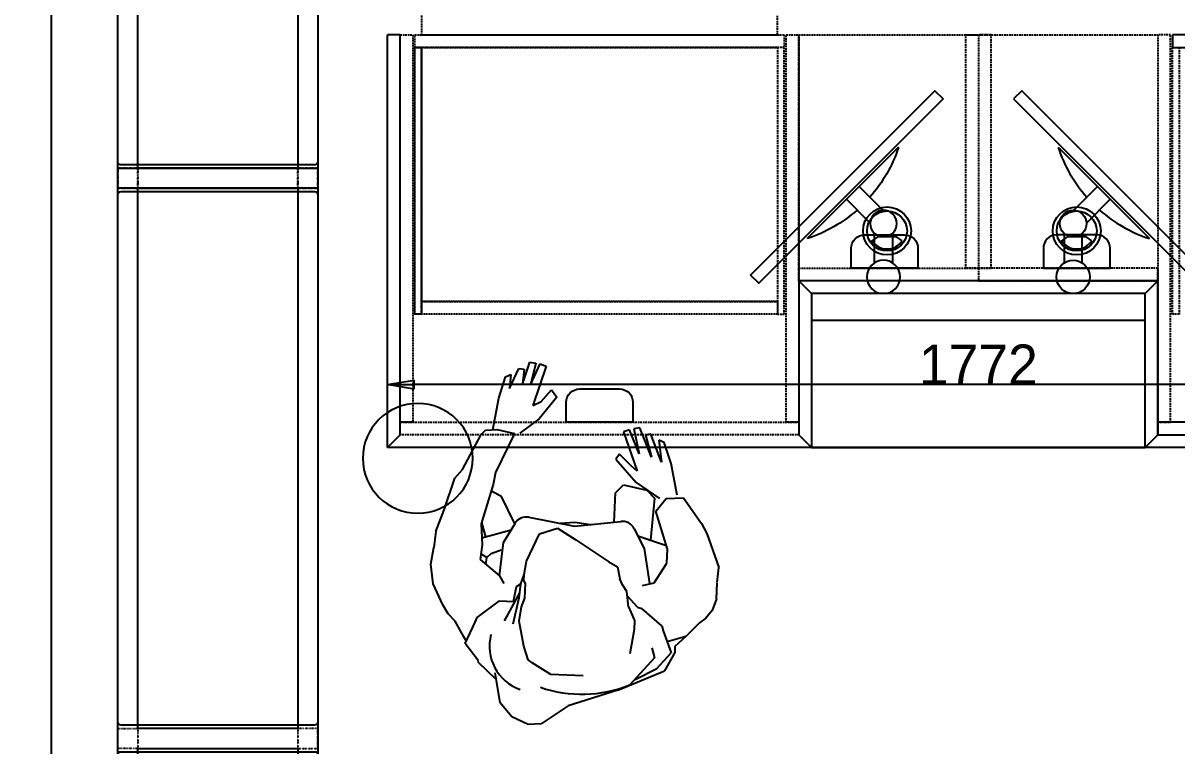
# Model space of a CAD drawing. Header units: inches. Extents: x 216615 to 231886, y -28847 to -680.
# Drawn here: x 226054 to 227784, y -23674 to -22589 of the extents above; entities that cross this region are included whole.
import ezdxf

# ---------------------------------------------------------------- set-up
doc = ezdxf.new("R2010")
doc.units = ezdxf.units.IN
doc.header["$MEASUREMENT"] = 0
doc.linetypes.add('Puntets JB', pattern=[3, 0, -3])
doc.linetypes.add('TRAZOS2', pattern=[0.375, 0.25, -0.125])
for name, color, linetype in [('Clotilde', 8, 'Continuous'), ('Cotas bloques dinámicos PM espacio', 250, 'Continuous'), ('Linea Capa Color 0000 JB', 7, 'Continuous'), ('Linea Capa Color 0008 Gris JB', 8, 'Continuous'), ('Linea Capa Color 0140 Blau Vidre JB', 140, 'Continuous')]:
    doc.layers.add(name, color=color, linetype=linetype)
doc.styles.add('Jordi Ava', font='')
doc.styles.get('Jordi Ava').set_extended_font_data('AvantGarde Md BT')
doc.dimstyles.new('Jordi Ava 2015', dxfattribs={"dimtxt": 60, "dimasz": 40, "dimexe": 20, "dimexo": 20, "dimgap": 0.09, "dimtad": 1, "dimdec": 0, "dimzin": 0, "dimdsep": 46, "dimtxsty": 'Jordi Ava', "dimblk": 'CLOSED', "dimcen": 1.5, "dimclrd": 7, "dimclre": 7, "dimclrt": 256, "dimadec": 0, "dimazin": 0, "dimtfac": 0.05, "dimtdec": 0, "dimtofl": 0, "dimtmove": 0, "dimatfit": 3, "dimldrblk": 'CLOSED', "dimfxl": 90, "dimtolj": 1, "dimtzin": 0, "dimlwd": -1, "dimlwe": -1, "dimarcsym": 0})
doc.dimstyles.new('Jordi Ava Vidre 140 2015', dxfattribs={"dimtxt": 60, "dimasz": 40, "dimexe": 20, "dimexo": 20, "dimgap": 0.09, "dimtad": 1, "dimdec": 0, "dimzin": 0, "dimdsep": 46, "dimtxsty": 'Jordi Ava', "dimblk": 'CLOSED', "dimcen": 1.5, "dimclrd": 7, "dimclre": 7, "dimclrt": 256, "dimadec": 0, "dimazin": 0, "dimtfac": 0.05, "dimtdec": 0, "dimtofl": 0, "dimtmove": 0, "dimatfit": 3, "dimldrblk": 'CLOSED', "dimfxl": 90, "dimtolj": 1, "dimtzin": 0, "dimlwd": -1, "dimlwe": -1, "dimarcsym": 0})

# ---------------------------------------------------------------- blocks, each defined once
blk = doc.blocks.new('Pantalla plana con soporte')
at = {"layer": 'Linea Capa Color 0000 JB', "color": 8}
for p, q in [((89.4, -292.2), (-187, -15.7)), ((22.4, -219.5), (-114.4, -82.7))]:
    blk.add_line(p, q, dxfattribs=at)
blk.add_lwpolyline([(89.4, -292.2), (-187, -15.7), (-199.3, -27.9), (77.2, -304.4)], close=True, dxfattribs=at)
for points in [[(-13.6, -46), (-13.6, -90.5)], [(13.6, -90.5), (13.6, -46)], [(-20, -105.9), (-55.6, -141.5), (-36.3, -160.7), (-0.8, -125.1)]]:
    blk.add_lwpolyline(points, dxfattribs=at)
at = {"layer": 'Linea Capa Color 0000 JB', "color": 8, "ltscale": 0.05}
blk.add_circle((0, -25), 25, dxfattribs=at)
at = {"layer": 'Linea Capa Color 0000 JB', "color": 8}
blk.add_circle((0, -105.1), 20, dxfattribs=at)
for start, end in [(48.6258, 71.7414), (18.2586, 41.3742)]:
    blk.add_arc((-181.7, -286.8), 215, start, end, dxfattribs=at)
blk = doc.blocks.new('Tapa pasacables')
at = {"layer": 'Linea Capa Color 0000 JB', "color": 8}
blk.add_lwpolyline([(11537.6, 6524.4), (11546.4, 6518.8), (11574.4, 6518.8), (11583.1, 6524.4, 0.545951)], format="xyb", close=True, dxfattribs=at)
for radius in [36, 30]:
    blk.add_circle((11560.4, 6509.8), radius, dxfattribs=at)
blk = doc.blocks.new('Clotilde')
at = {"layer": 'Clotilde'}
for p, q in [((-89, 162, 0), (-75.1, 192.3, 0)), ((-75.1, 192.3, 0), (-67, 191.3, 0)), ((-69.2, 168.5, 0), (-58.4, 201.7, 0)), ((-67, 191.3, 0), (-69.2, 168.5, 0)), ((-58.4, 201.7, 0), (-49.6, 200.3, 0)), ((-49.6, 200.3, 0), (-57.2, 167.5, 0)), ((-57.2, 167.5, 0), (-43, 199, 0)), ((-34.1, 195.9, 0), (-53.7, 136.8, 0)), ((-43, 199, 0), (-34.1, 195.9, 0)), ((-105, 147.6, 0), (-94.8, 179.5, 0)), ((-94.8, 179.5, 0), (-86.7, 183, 0)), ((-86.7, 183, 0), (-89, 162, 0)), ((-41.6, 142.6, 0), (-25.9, 160.3, 0)), ((-25.9, 160.3, 0), (-18.1, 149.2, 0)), ((-113.8, 100.1, 0), (-105, 147.6, 0)), ((-53.7, 136.8, 0), (-41.6, 142.6, 0)), ((-18.1, 149.2, 0), (-44.5, 116.6, 0)), ((-44.5, 116.6, 0), (-73.3, 95.2, 0)), ((-159.4, 40.5, 0), (-131.5, 93, 0)), ((-131.5, 93, 0), (-125.1, 99.5, 0)), ((-125.1, 99.5, 0), (-107.2, 100.5, 0)), ((-81.6, 94.8, 0), (-109.9, 36, 0)), ((-107.2, 100.5, 0), (-81.6, 94.8, 0)), ((91.2, 100.4), (82.3, 97.2)), ((82.3, 97.2), (102.4, 38.3)), ((105.7, 64.3), (91.2, 100.4)), ((106.5, 103.2), (97.7, 101.7)), ((97.7, 101.7), (105.7, 64.3)), ((124, 59.4), (106.5, 103.2)), ((123.3, 93.9), (115.2, 92.9)), ((115.2, 92.9), (124, 59.4)), ((138.9, 51.9), (123.3, 93.9)), ((143.1, 81.3), (135, 84.7)), ((135, 84.7), (138.9, 51.9)), ((153.5, 49.5), (143.1, 81.3)), ((75.9, 63.8), (70.5, 56)), ((70.5, 56), (101.1, 21.3)), ((92.9, 46.9), (75.9, 63.8)), ((-171, 27.7, 0), (-159.4, 40.5, 0)), ((-109.9, 36, 0), (-113.4, 18.4, 0)), ((102.4, 38.3), (92.9, 46.9)), ((162.8, 2.1), (153.5, 49.5)), ((-186.7, -19.6, 0), (-171, 27.7, 0)), ((-113.4, 18.4, 0), (-131.2, -40.6, 0)), ((70, 5.9, 0), (82, 17.7, 0)), ((70, 5.9, 0), (82, 17.7, 0)), ((82, 17.7, 0), (116.9, 9.9, 0)), ((82, 17.7, 0), (116.9, 9.9, 0)), ((101.1, 21.3), (135.9, -3)), ((-116.7, 9, 0), (-102, 1.3, 0)), ((-115.6, 8.4, 0), (-102, 1.3, 0)), ((-102, 1.3, 0), (-81.2, -40.9, 0)), ((68.1, -38.1, 0), (70, 5.9, 0)), ((68.1, -38.1, 0), (70, 5.9, 0)), ((116.9, 9.9, 0), (128.7, -2.1, 0)), ((116.9, 9.9, 0), (128.7, -2.1, 0)), ((128.7, -2.1, 0), (122.6, -65.2, 0)), ((128.7, -2.1, 0), (122.6, -65.2, 0)), ((130.4, -21.8, 0), (146.3, -2.9, 0)), ((146.3, -2.9, 0), (172.2, -1.9, 0)), ((172.2, -1.9, 0), (199.3, -40.2, 0)), ((-199.4, -52.4, 0), (-186.7, -19.6, 0)), ((-59.8, -30.9, 0), (8.7, -44.3, 0)), ((148.2, -78.7, 0), (130.4, -21.8, 0)), ((-131.2, -40.6, 0), (-130, -72.4, 0)), ((-124.6, -60.2, 0), (-130.6, -38.6, 0)), ((-130.4, -61.8, 0), (-86.5, -49.7, 0)), ((-98.1, -68.6, 0), (-80.6, -40.1, 0)), ((-43.8, -56, 0), (-17, -47.5, 0)), ((-17, -47.5, 0), (10.5, -64.6, 0)), ((-13.1, -39.8, 0), (9, -38.1, 0)), ((8.7, -44.3, 0), (78.2, -37.1, 0)), ((9, -38.1, 0), (32.6, -41.8, 0)), ((98.1, -48.1, 0), (113, -78, 0)), ((199.3, -40.2, 0), (207.3, -55.5, 0)), ((-199.4, -52.4, 0), (-202.5, -76.2, 0)), ((-103.7, -118.9, 0), (-98.1, -68.6, 0)), ((-58.4, -86.2, 0), (-43.8, -56, 0)), ((10.5, -64.6, 0), (60.1, -97.7, 0)), ((103.4, -58.6, 0), (146.7, -73.4, 0)), ((103.4, -58.6, 0), (122.6, -65.2, 0)), ((207.3, -55.5, 0), (225.1, -106.4, 0)), ((-206.9, -101.1, 0), (-202.5, -76.2, 0)), ((-130, -72.4, 0), (-132.8, -94.3, 0)), ((-122.9, -91.2, 0), (-131.5, -86.4, 0)), ((-130, -72.4, 0), (-130, -72.4, 0)), ((-130, -72.4, 0), (-130, -72.4, 0)), ((-122.9, -91.2, 0), (-116.5, -85.4, 0)), ((-116.5, -85.4, 0), (-101.3, -79.9, 0)), ((-116.5, -85.4, 0), (-101.3, -79.9, 0)), ((-63.2, -96.6, 0), (-58.4, -86.2, 0)), ((113, -78, 0), (121.2, -130.4, 0)), ((147.3, -99.8, 0), (148.2, -78.7, 0)), ((-203.2, -130.8, 0), (-206.9, -101.1, 0)), ((-132.8, -94.3, 0), (-103.7, -118.9, 0)), ((-124.3, -101.7, 0), (-122.9, -91.2, 0)), ((-66.8, -116.7, 0), (-63.2, -96.6, 0)), ((60.1, -97.7, 0), (73, -105.3, 0)), ((128.3, -129, 0), (147.3, -99.8, 0)), ((-103.7, -118.9, 0), (-97.4, -130.3, 0)), ((-71.8, -130.5, 0), (-66.8, -116.7, 0)), ((-67.2, -125.5, 0), (-66.8, -116.7, 0)), ((73, -105.3, 0), (76.6, -123.1, 0)), ((222.6, -128.8, 0), (225.1, -106.4, 0)), ((-188.6, -162.3, 0), (-203.2, -130.8, 0)), ((-82.7, -157.4, 0), (-78.2, -134.7, 0)), ((-78.2, -134.7, 0), (-71.8, -130.5, 0)), ((-74.5, -151.6, 0), (-71.8, -130.5, 0)), ((-64.7, -130, 0), (-67.2, -125.5, 0)), ((-65.7, -152, 0), (-64.7, -130, 0)), ((80.4, -132.1, 0), (76.6, -123.1, 0)), ((87.2, -142.1, 0), (80.4, -132.1, 0)), ((110.5, -133.4, 0), (128.3, -129, 0)), ((221.7, -153.2, 0), (222.6, -129.7, 0)), ((-91.5, -177.3, 0), (-73.6, -144.3, 0)), ((-83.3, -190.8, 0), (-74.5, -151.6, 0)), ((-70.7, -165, 0), (-65.7, -152, 0)), ((89.7, -165.1, 0), (87.2, -142.1, 0)), ((102.9, -165.7, 0), (87.9, -149.1, 0)), ((221.7, -153.2, 0), (215.1, -170.7, 0)), ((-180.7, -175.7, 0), (-188.6, -162.3, 0)), ((-137.6, -181.4, 0), (-103.8, -156.4, 0)), ((-103.8, -156.4, 0), (-82.7, -157.4, 0)), ((-74.3, -186.8, 0), (-70.7, -165, 0)), ((89.7, -165.1, 0), (98.4, -185.8, 0)), ((102.9, -165.7, 0), (109.8, -167.8, 0)), ((139.5, -193.8, 0), (109.8, -167.8, 0)), ((215.1, -170.7, 0), (205.6, -182.4, 0)), ((-170.5, -186.9, 0), (-180.7, -175.7, 0)), ((-157.4, -210.4, 0), (-170.5, -186.9, 0)), ((-155.2, -220.2, 0), (-140.5, -188.3, 0)), ((-140.5, -188.3, 0), (-137.6, -181.4, 0)), ((-96.3, -185.9, 0), (-91.5, -177.3, 0)), ((-67.2, -224.2, 0), (-74.3, -186.8, 0)), ((98.4, -185.8, 0), (97.9, -199, 0)), ((196.1, -189.3, 0), (175.8, -209.9, 0)), ((205.6, -182.4, 0), (196.1, -189.3, 0)), ((97.9, -199, 0), (91.8, -235.7, 0)), ((139.5, -193.8, 0), (141.8, -201, 0)), ((141.8, -201, 0), (153.6, -234.1, 0)), ((-153.3, -216.8, 0), (-157.4, -210.4, 0)), ((-136, -245.8, 0), (-155.2, -220.2, 0)), ((-61.1, -244.7, 0), (-67.2, -224.2, 0)), ((175.8, -209.9, 0), (147.7, -217.5, 0)), ((159.3, -224.7, 0), (158.9, -233.5, 0)), ((175.8, -209.9, 0), (159.3, -224.7, 0)), ((128.5, -241.8, 0), (91.5, -282.4, 0)), ((124.8, -226.6, 0), (128.5, -241.8, 0)), ((132.2, -257.8, 0), (153.6, -234.1, 0)), ((158.9, -233.5, 0), (143.5, -261, 0)), ((-135.3, -248.8, 0), (-136, -245.8, 0)), ((-109.6, -273.5, 0), (-135.3, -248.8, 0)), ((-55.1, -249.4, 0), (-61.1, -244.7, 0)), ((-26.8, -266.5, 0), (-55.1, -249.4, 0)), ((99.8, -274, 0), (132.2, -257.8, 0)), ((-111.1, -264.2, 0), (-103.6, -308.9, 0)), ((21.6, -268.7, 0), (-26.8, -266.5, 0)), ((73.5, -290.4, 0), (143.5, -261, 0)), ((73.5, -290.4, 0), (-0.7, -313.5, 0)), ((-85.2, -330, 0), (-103.6, -308.9, 0)), ((-0.7, -313.5, 0), (-41.6, -340.8, 0)), ((-61, -341.7, 0), (-85.2, -330, 0)), ((-41.6, -340.8, 0), (-61, -341.7, 0))]:
    blk.add_line(p, q, dxfattribs=at)
for centre, radius, start, end in [((-63.6, -50.5, 0), 20, 78.9566, 148.4768), ((80.2, -57, 0), 20, 26.3788, 95.8989), ((-50.1, -224.2, 0), 68.8, 165.4788, 250.626), ((19.8, -104.3, 0), 192, 251.0264, 291.9182)]:
    blk.add_arc(centre, radius, start, end, dxfattribs=at)
blk = doc.blocks.new('Planta Marble doble')
at = {"layer": 'Linea Capa Color 0000 JB'}
for p, q in [((0, 0), (636, 0)), ((617, -19), (636, 0)), ((636, 0), (636, -231)), ((636, 0), (1136, 0)), ((1136, 0), (1772, 0)), ((1136, -231), (1136, 0)), ((1155, -19), (1136, 0)), ((1753, -19), (1772, 0)), ((1772, 0), (1772, -619)), ((617, -19), (617, -250)), ((1155, -250), (1155, -19)), ((1753, -19), (1753, -619)), ((636, -231), (617, -250)), ((636, -231), (1136, -231)), ((1136, -231), (1155, -250)), ((617, -250), (1155, -250)), ((1753, -619), (1772, -619))]:
    blk.add_line(p, q, dxfattribs=at)
for points in [[(1136, 0), (636, 0), (636, -231), (1136, -231)], [(636, -231), (1136, -231), (1136, -191), (636, -191)]]:
    blk.add_lwpolyline(points, close=True, dxfattribs=at)
at = {"layer": 'Linea Capa Color 0000 JB', "linetype": 'TRAZOS2'}
for points in [[(617, -19), (19, -19), (19, -38), (617, -38)], [(595, -600), (41, -600), (41, -619), (595, -619)]]:
    blk.add_lwpolyline(points, close=True, dxfattribs=at)
at = {"layer": 'Linea Capa Color 0000 JB', "linetype": 'TRAZOS2', "ltscale": 10}
for points in [[(1155, -19), (1753, -19), (1753, -38), (1155, -38)], [(617, -38), (598, -38), (598, -619), (617, -619)], [(1155, -38), (1174, -38), (1174, -619), (1155, -619)], [(1734, -38), (1753, -38), (1753, -619), (1734, -619)], [(595, -600), (585, -600), (585, -200), (595, -200)], [(1177, -600), (1187, -600), (1187, -200), (1177, -200)], [(1721, -219), (1187, -219), (1187, -200), (1721, -200)], [(1721, -600), (1187, -600), (1187, -219), (1721, -219)], [(886, -250), (617, -250), (617, -269), (886, -269)], [(1155, -619), (617, -619), (617, -250), (1155, -250)], [(886, -250), (1155, -250), (1155, -269), (886, -269)], [(886, -269), (867, -269), (867, -619), (886, -619)], [(886, -269), (905, -269), (905, -619), (886, -619)], [(1177, -600), (1731, -600), (1731, -619), (1177, -619)], [(1187, -850), (1721, -850), (1721, -619), (1187, -619)]]:
    blk.add_lwpolyline(points, close=True, dxfattribs=at)
at = {"layer": 'Linea Capa Color 0000 JB'}
for points in [[(1484, -88), (1424, -88, -0.414214), (1404, -68), (1404, -38), (1504, -38), (1504, -68, -0.414214)], [(708.5, -319), (768.5, -319, 0.414214), (788.5, -299), (788.5, -269), (688.5, -269), (688.5, -299, 0.414214)], [(1056.5, -319), (996.5, -319, -0.414214), (976.5, -299), (976.5, -269), (1076.5, -269), (1076.5, -299, -0.414214)]]:
    blk.add_lwpolyline(points, format="xyb", close=True, dxfattribs=at)
at = {"layer": 'Linea Capa Color 0008 Gris JB', "ltscale": 10}
blk.add_lwpolyline([(1731, -600), (1721, -600), (1721, -200), (1731, -200)], close=True, dxfattribs=at)
at = {"lineweight": 13, "ltscale": 10, "rotation": 180}
blk.add_blockref('Clotilde', (1500.2, 73.5), dxfattribs=at)
at = {"layer": 'Linea Capa Color 0000 JB'}
for name, p in [('Pantalla plana con soporte', (743.8, -231)), ('Tapa pasacables', (-10821.9, -6834.8)), ('Tapa pasacables', (-10537.5, -6834.8))]:
    blk.add_blockref(name, p, dxfattribs=at)
at = {"layer": 'Linea Capa Color 0000 JB', "xscale": -1}
blk.add_blockref('Pantalla plana con soporte', (1028.2, -231), dxfattribs=at)
blk = doc.blocks.new('_Closed')
at = {"color": 0, "linetype": 'ByBlock', "lineweight": -2}
for p, q in [((-1, 0.167), (0, 0)), ((-1, 0.167), (-1, -0.167)), ((0, 0), (-1, -0.167)), ((0, 0), (-1, 0))]:
    blk.add_line(p, q, dxfattribs=at)
blk = doc.blocks.new('*D203')
at = {"layer": 'Cotas bloques dinámicos PM espacio', "color": 7, "transparency": 16777216}
for p, q in [((226600.3, -23206.3), (226600.3, -23111.7)), ((228372.3, -23206.3), (228372.3, -23111.7)), ((228332.3, -23131.7), (226640.3, -23131.7))]:
    blk.add_line(p, q, dxfattribs=at)
at = {"layer": 'Defpoints', "color": 0, "transparency": 16777216}
for p in [(226600.3, -23131.7), (226600.3, -23226.3), (228372.3, -23226.3)]:
    blk.add_point(p, dxfattribs=at)
at = {"layer": 'Cotas bloques dinámicos PM espacio', "color": 7, "transparency": 16777216, "xscale": 40, "yscale": 40, "zscale": 40, "rotation": 180}
blk.add_blockref('_Closed', (226600.3, -23131.7), dxfattribs=at)
at = {"layer": 'Cotas bloques dinámicos PM espacio', "color": 7, "transparency": 16777216, "xscale": 40, "yscale": 40, "zscale": 40}
blk.add_blockref('_Closed', (228372.3, -23131.7), dxfattribs=at)
at = {"layer": 'Cotas bloques dinámicos PM espacio', "transparency": 16777216, "insert": (227486.3, -23101.6), "char_height": 60, "attachment_point": 5, "style": 'Jordi Ava'}
blk.add_mtext('\\A1;1772', dxfattribs=at)
blk = doc.blocks.new('*D237')
at = {"layer": 'Cotas bloques dinámicos PM espacio', "color": 7, "ltscale": 10, "transparency": 16777216}
for p, q in [((35, -25), (35, -125)), ((835, -25), (835, -125)), ((75, -105), (795, -105))]:
    blk.add_line(p, q, dxfattribs=at)
at = {"layer": 'Defpoints', "color": 0, "lineweight": 13, "ltscale": 10, "transparency": 16777216}
for p in [(35, -5), (835, -5), (835, -105)]:
    blk.add_point(p, dxfattribs=at)
at = {"layer": 'Cotas bloques dinámicos PM espacio', "color": 7, "ltscale": 10, "transparency": 16777216, "xscale": 40, "yscale": 40, "zscale": 40, "rotation": 180}
blk.add_blockref('_Closed', (35, -105), dxfattribs=at)
at = {"layer": 'Cotas bloques dinámicos PM espacio', "color": 7, "ltscale": 10, "transparency": 16777216, "xscale": 40, "yscale": 40, "zscale": 40}
blk.add_blockref('_Closed', (835, -105), dxfattribs=at)
at = {"layer": 'Cotas bloques dinámicos PM espacio', "color": 140, "ltscale": 10, "transparency": 16777216, "insert": (435, -73.8), "char_height": 60, "attachment_point": 5, "style": 'Jordi Ava'}
blk.add_mtext('\\A1;Estante 800', dxfattribs=at)
blk = doc.blocks.new('*D230')
at = {"layer": 'Cotas bloques dinámicos PM espacio', "color": 7, "ltscale": 10, "transparency": 16777216}
for p, q in [((368036.7, 7441.3), (368036.7, 7512.6)), ((369746.7, 7441.3), (369746.7, 7512.6)), ((368076.7, 7492.6), (369706.7, 7492.6))]:
    blk.add_line(p, q, dxfattribs=at)
at = {"layer": 'Defpoints', "color": 0, "lineweight": 13, "ltscale": 10, "transparency": 16777216}
for p in [(369746.7, 7492.6), (368036.7, 7421.3), (369746.7, 7421.3)]:
    blk.add_point(p, dxfattribs=at)
at = {"layer": 'Cotas bloques dinámicos PM espacio', "color": 7, "ltscale": 10, "transparency": 16777216, "xscale": 40, "yscale": 40, "zscale": 40, "rotation": 180}
blk.add_blockref('_Closed', (368036.7, 7492.6), dxfattribs=at)
at = {"layer": 'Cotas bloques dinámicos PM espacio', "color": 7, "ltscale": 10, "transparency": 16777216, "xscale": 40, "yscale": 40, "zscale": 40}
blk.add_blockref('_Closed', (369746.7, 7492.6), dxfattribs=at)
at = {"layer": 'Cotas bloques dinámicos PM espacio', "ltscale": 10, "transparency": 16777216, "insert": (368891.7, 7523.8), "char_height": 60, "attachment_point": 5, "style": 'Jordi Ava'}
blk.add_mtext('\\A1;1710', dxfattribs=at)
blk = doc.blocks.new('*D231')
at = {"layer": 'Cotas bloques dinámicos PM espacio', "color": 7, "ltscale": 10, "transparency": 16777216}
for p, q in [((368096.7, 7421.3), (368192.9, 7421.3)), ((368172.9, 7381.3), (368172.9, 7161.3)), ((368096.7, 7121.3), (368192.9, 7121.3))]:
    blk.add_line(p, q, dxfattribs=at)
at = {"layer": 'Defpoints', "color": 0, "lineweight": 13, "ltscale": 10, "transparency": 16777216}
for p in [(368076.7, 7421.3), (368076.7, 7121.3), (368172.9, 7121.3)]:
    blk.add_point(p, dxfattribs=at)
at = {"layer": 'Cotas bloques dinámicos PM espacio', "color": 7, "ltscale": 10, "transparency": 16777216, "xscale": 40, "yscale": 40, "zscale": 40}
for p, rotation in [((368172.9, 7421.3), 90), ((368172.9, 7121.3), 270)]:
    blk.add_blockref('_Closed', p, dxfattribs=dict(at, rotation=rotation))
at = {"layer": 'Cotas bloques dinámicos PM espacio', "ltscale": 10, "transparency": 16777216, "insert": (368141.6, 7271.3), "char_height": 60, "attachment_point": 5, "rotation": 90, "style": 'Jordi Ava'}
blk.add_mtext('\\A1;300', dxfattribs=at)
blk = doc.blocks.new('*D238')
at = {"layer": 'Cotas bloques dinámicos PM espacio', "color": 7, "ltscale": 10, "transparency": 16777216}
for p, q in [((875, -25), (875, -125)), ((1675, -25), (1675, -125)), ((915, -105), (1635, -105))]:
    blk.add_line(p, q, dxfattribs=at)
at = {"layer": 'Defpoints', "color": 0, "lineweight": 13, "ltscale": 10, "transparency": 16777216}
for p in [(875, -5), (1675, -5), (1675, -105)]:
    blk.add_point(p, dxfattribs=at)
at = {"layer": 'Cotas bloques dinámicos PM espacio', "color": 7, "ltscale": 10, "transparency": 16777216, "xscale": 40, "yscale": 40, "zscale": 40, "rotation": 180}
blk.add_blockref('_Closed', (875, -105), dxfattribs=at)
at = {"layer": 'Cotas bloques dinámicos PM espacio', "color": 7, "ltscale": 10, "transparency": 16777216, "xscale": 40, "yscale": 40, "zscale": 40}
blk.add_blockref('_Closed', (1675, -105), dxfattribs=at)
at = {"layer": 'Cotas bloques dinámicos PM espacio', "color": 140, "ltscale": 10, "transparency": 16777216, "insert": (1275, -73.8), "char_height": 60, "attachment_point": 5, "style": 'Jordi Ava'}
blk.add_mtext('\\A1;Estante 800', dxfattribs=at)
blk = doc.blocks.new('Planta Kubo Doble Est. Crist. 800')
at = {"layer": 'Linea Capa Color 0000 JB', "linetype": 'Puntets JB', "ltscale": 0.07}
for points in [[(0, 0), (30, 0), (30, -30), (0, -30)], [(870, 0), (840, 0), (840, -30), (870, -30)], [(1710, 0), (1680, 0), (1680, -30), (1710, -30)], [(0, -300), (30, -300), (30, -270), (0, -270)], [(870, -300), (840, -300), (840, -270), (870, -270)], [(1710, -300), (1680, -300), (1680, -270), (1710, -270)]]:
    blk.add_lwpolyline(points, close=True, dxfattribs=at)
at = {"layer": 'Linea Capa Color 0000 JB', "ltscale": 10}
for points in [[(0, -300), (1710, -300), (1710, 0), (0, 0)], [(840, -30), (30, -30), (30, -270), (840, -270)], [(1680, -30), (870, -30), (870, -270), (1680, -270)]]:
    blk.add_lwpolyline(points, close=True, dxfattribs=at)
for centre in [(435, -450), (1275, -450)]:
    blk.add_circle(centre, 82.4, dxfattribs=at)
at = {"layer": 'Linea Capa Color 0140 Blau Vidre JB', "ltscale": 10}
for points in [[(40, -300), (830, -300, 0.414214), (835, -295), (835, -5, 0.414214), (830, 0), (40, 0, 0.414214), (35, -5), (35, -295, 0.414214)], [(880, -300), (1670, -300, 0.414214), (1675, -295), (1675, -5, 0.414214), (1670, 0), (880, 0, 0.414214), (875, -5), (875, -295, 0.414214)]]:
    blk.add_lwpolyline(points, format="xyb", close=True, dxfattribs=at)
at = {"layer": 'Cotas bloques dinámicos PM espacio', "ltscale": 10}
dim = blk.add_linear_dim(base=(1710, 71.2), p1=(0, 0), p2=(1710, 0), dimstyle='Jordi Ava 2015', dxfattribs=at)
dim.commit()
dim.dimension.update_dxf_attribs({"geometry": '*D230', "text_midpoint": (855, 102.5), "insert": (-368036.7, -7421.3)})
for base, p1, p2, picture, middle in [((835, -105), (35, -5), (835, -5), '*D237', (435, -73.8)), ((1675, -105), (875, -5), (1675, -5), '*D238', (1275, -73.8))]:
    dim = blk.add_linear_dim(base=base, p1=p1, p2=p2, text='Estante <>', dimstyle='Jordi Ava Vidre 140 2015', override={"dimclrt": 140}, dxfattribs=at)
    dim.commit()
    dim.dimension.update_dxf_attribs({"geometry": picture, "text_midpoint": middle})
dim = blk.add_linear_dim(base=(136.2, -300), p1=(40, 0), p2=(40, -300), angle=90, dimstyle='Jordi Ava Vidre 140 2015', dxfattribs=at)
dim.commit()
dim.dimension.update_dxf_attribs({"geometry": '*D231', "text_midpoint": (104.9, -150), "insert": (-368036.7, -7421.3)})

msp = doc.modelspace()

# ---------------------------------------------------------------- linework, layer by layer
for p, q in [((226095.7, -15847.3), (226095.7, -28847.3)), ((226195.7, -24517.3), (226195.7, -19787.3))]:
    msp.add_line(p, q)

# ---------------------------------------------------------------- block references
at = {"lineweight": 13, "xscale": -1, "rotation": 90}
for p in [(226195.7, -21127.3), (226195.7, -22807.3)]:
    msp.add_blockref('Planta Kubo Doble Est. Crist. 800', p, dxfattribs=at)
at = {"layer": 'Linea Capa Color 0000 JB', "rotation": 180}
msp.add_blockref('Planta Marble doble', (228372.3, -23226.3), dxfattribs=at)

# ---------------------------------------------------------------- dimensions: what is measured, and where the dimension line sits
at = {"layer": 'Cotas bloques dinámicos PM espacio'}
dim = msp.add_linear_dim(base=(226600.3, -23131.7), p1=(228372.3, -23226.3), p2=(226600.3, -23226.3), dimstyle='Jordi Ava 2015', dxfattribs=at)
dim.commit()
dim.dimension.update_dxf_attribs({"geometry": '*D203', "text_midpoint": (227486.3, -23101.6)})

doc.saveas('drawing.dxf')
